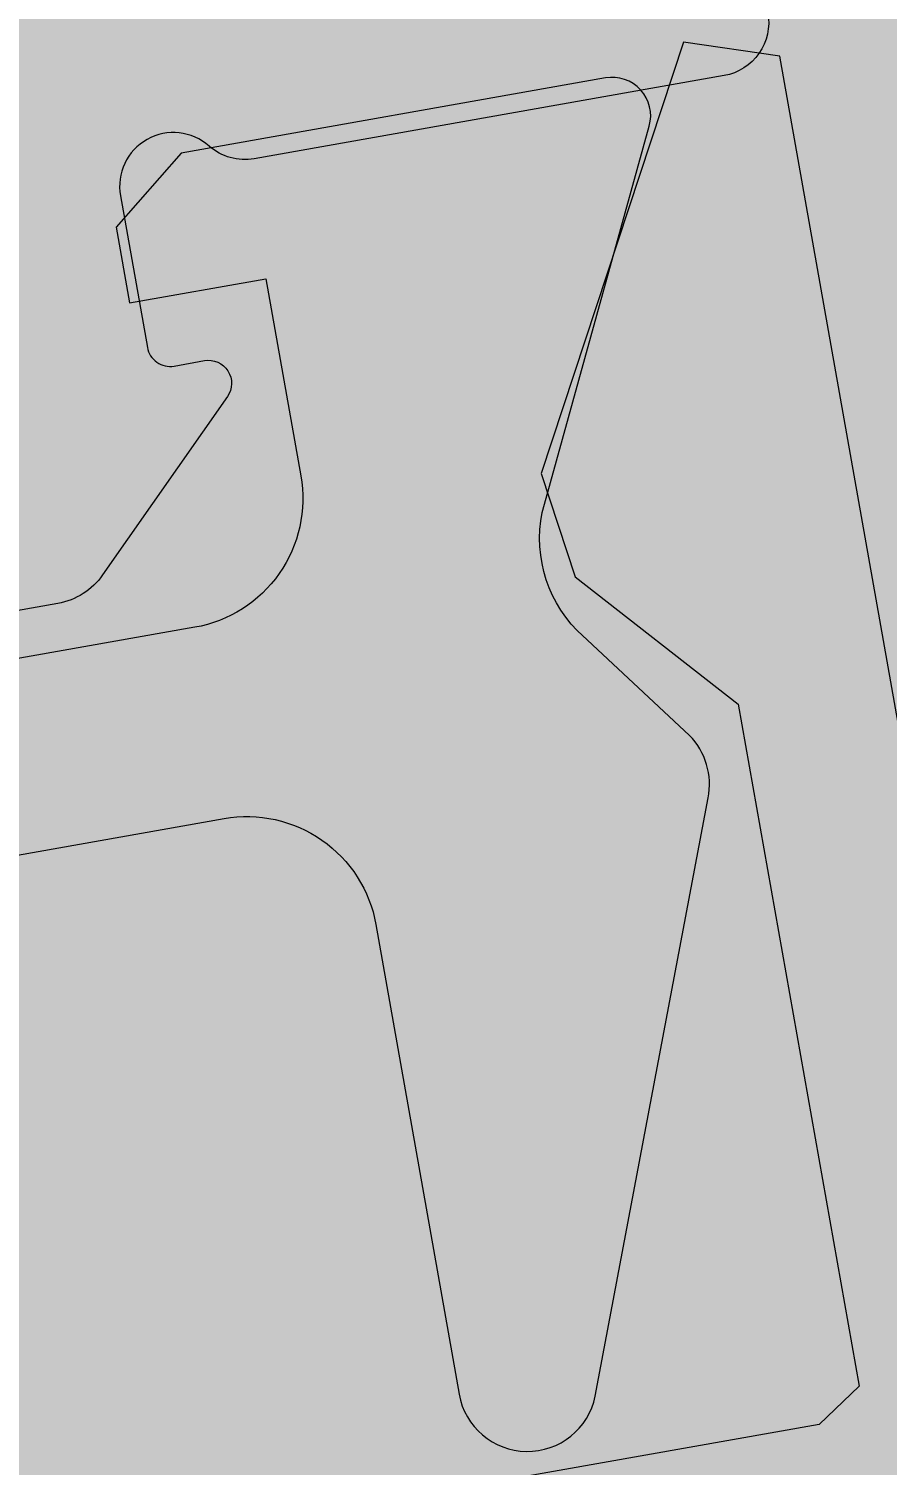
# Model space of a CAD drawing. Header units: millimetres. Extents: x 0 to 9491604, y -172998 to 295086.
# Drawn here: x 396894.22 to 396901.02, y 51093.01 to 51104.4 of the extents above; entities that cross this region are included whole.
import ezdxf
from ezdxf.enums import TextEntityAlignment as Align

# ---------------------------------------------------------------- set-up
doc = ezdxf.new("R2018")
doc.units = ezdxf.units.MM
for name, color, linetype, lineweight in [('АР_Маркер экспликации', 239, 'Continuous', 13), ('АР_Номер помещения', 250, 'Continuous', 9), ('АР_Размеры', 175, 'Continuous', 9), ('АР_Сущ Несущая стена', 250, 'Continuous', 50)]:
    doc.layers.add(name, color=color, linetype=linetype, lineweight=lineweight)
doc.layers.add('АР_Названия помещений', color=124, linetype='Continuous', lineweight=5, plot=False)
doc.layers.add('АР_Помещения_площадь', color=19, linetype='Continuous', lineweight=9, plot=False)
doc.styles.add('ISOCPEUR', font='', dxfattribs={"height": 250})
doc.styles.get("Standard").update_dxf_attribs({"font": 'GOST.TTF'})
doc.styles.get('ISOCPEUR').set_extended_font_data('ISOCPEUR', italic=True)

# ---------------------------------------------------------------- blocks, each defined once
blk = doc.blocks.new('*U252')
at = {"color": 7, "style": 'ISOCPEUR', "width": 0.7, "flags": 1}
blk.add_attdef('КАТЕГОРИЯ', (-499.166, -2092.186), '', height=250, dxfattribs=at)
at = {"layer": 'АР_Номер помещения', "color": 7, "style": 'ISOCPEUR', "width": 0.7}
blk.add_attdef('НОМЕР_ПОМЕЩЕНИЯ', text='', height=300, dxfattribs=at).set_placement((-13874.5, 6637.552), align=Align.MIDDLE_CENTER)
at = {"layer": 'АР_Помещения_площадь', "color": 7, "lineweight": 30, "width": 0.7, "flags": 104}
blk.add_attdef('ИМЯ_ПОМЕЩЕНИЯ', text='', height=100, dxfattribs=at).set_placement((157.628, 1217.141), align=Align.MIDDLE_CENTER)
at = {"layer": 'АР_Помещения_площадь', "color": 7, "style": 'ISOCPEUR', "width": 0.7}
blk.add_attdef('ПЛОЩАДЬ_ПОМЕЩЕНИЯ', text='', height=200, dxfattribs=at).set_placement((-12654.582, 407.672), align=Align.MIDDLE_RIGHT)
blk = doc.blocks.new('*U251')
at = {"color": 7, "style": 'ISOCPEUR', "width": 0.7, "flags": 1}
blk.add_attdef('КАТЕГОРИЯ', (-499.166, -2092.186), '', height=250, dxfattribs=at)
at = {"layer": 'АР_Номер помещения', "color": 7, "style": 'ISOCPEUR', "width": 0.7}
blk.add_attdef('НОМЕР_ПОМЕЩЕНИЯ', text='', height=300, dxfattribs=at).set_placement((-17424.901, 1870.773), align=Align.MIDDLE_CENTER)
at = {"layer": 'АР_Помещения_площадь', "color": 7, "lineweight": 30, "width": 0.7, "flags": 104}
blk.add_attdef('ИМЯ_ПОМЕЩЕНИЯ', text='', height=100, dxfattribs=at).set_placement((157.628, 1217.141), align=Align.MIDDLE_CENTER)
at = {"layer": 'АР_Помещения_площадь', "color": 7, "style": 'ISOCPEUR', "width": 0.7}
blk.add_attdef('ПЛОЩАДЬ_ПОМЕЩЕНИЯ', text='', height=200, dxfattribs=at).set_placement((-12452.811, 399.356), align=Align.MIDDLE_RIGHT)

msp = doc.modelspace()

# ---------------------------------------------------------------- linework, layer by layer
at = {"layer": 'АР_Размеры', "color": 5, "lineweight": 9, "ltscale": 100, "transparency": 33554687}
for points in [[(396900.072, 51104.521, -0.414304), (396899.726, 51104.026), (396896.005, 51103.367, -0.228696), (396895.648, 51103.467, 0.319049), (396895.156, 51103.52, 0.319002), (396894.945, 51103.073), (396895.158, 51101.872, 0.4144), (396895.37, 51101.724), (396895.61, 51101.767, -0.668339), (396895.792, 51101.482), (396894.804, 51100.069, -0.198883), (396894.45, 51099.843), (396890.368, 51099.119, -0.198883), (396889.958, 51099.21), (396888.545, 51100.198, -0.668339), (396888.618, 51100.528), (396888.858, 51100.57, 0.4144), (396889.006, 51100.782), (396888.793, 51101.983, 0.710202), (396887.998, 51102.111, -0.228696), (396887.697, 51101.894), (396878.524, 51100.268, -0.414362)], [(396900.072, 51104.521, -0.414304), (396899.726, 51104.026), (396896.005, 51103.367, -0.228696), (396895.648, 51103.467, 0.319049), (396895.156, 51103.52, 0.319002), (396894.945, 51103.073), (396895.158, 51101.872, 0.4144), (396895.37, 51101.724), (396895.61, 51101.767, -0.668339), (396895.792, 51101.482), (396894.804, 51100.069, -0.198883), (396894.45, 51099.843), (396890.368, 51099.119, -0.198883), (396889.958, 51099.21), (396888.545, 51100.198, -0.668339), (396888.618, 51100.528), (396888.858, 51100.57, 0.4144), (396889.006, 51100.782), (396888.793, 51101.983, 0.710202), (396887.998, 51102.111, -0.228696), (396887.697, 51101.894), (396878.524, 51100.268, -0.414362)], [(396900.072, 51104.521, -0.414304), (396899.726, 51104.026), (396896.005, 51103.367, -0.228696), (396895.648, 51103.467, 0.319049), (396895.156, 51103.52, 0.319002), (396894.945, 51103.073), (396895.158, 51101.872, 0.4144), (396895.37, 51101.724), (396895.61, 51101.767, -0.668339), (396895.792, 51101.482), (396894.804, 51100.069, -0.198883), (396894.45, 51099.843), (396890.368, 51099.119, -0.198883), (396889.958, 51099.21), (396888.545, 51100.198, -0.668339), (396888.618, 51100.528), (396888.858, 51100.57, 0.4144), (396889.006, 51100.782), (396888.793, 51101.983, 0.710202), (396887.998, 51102.111, -0.228696), (396887.697, 51101.894), (396878.524, 51100.268, -0.414362)], [(396900.072, 51104.521, -0.414304), (396899.726, 51104.026), (396896.005, 51103.367, -0.228696), (396895.648, 51103.467, 0.319049), (396895.156, 51103.52, 0.319002), (396894.945, 51103.073), (396895.158, 51101.872, 0.4144), (396895.37, 51101.724), (396895.61, 51101.767, -0.668339), (396895.792, 51101.482), (396894.804, 51100.069, -0.198883), (396894.45, 51099.843), (396890.368, 51099.119, -0.198883), (396889.958, 51099.21), (396888.545, 51100.198, -0.668339), (396888.618, 51100.528), (396888.858, 51100.57, 0.4144), (396889.006, 51100.782), (396888.793, 51101.983, 0.710202), (396887.998, 51102.111, -0.228696), (396887.697, 51101.894), (396878.524, 51100.268, -0.414362)], [(396900.072, 51104.521, -0.414304), (396899.726, 51104.026), (396896.005, 51103.367, -0.228696), (396895.648, 51103.467, 0.319049), (396895.156, 51103.52, 0.319002), (396894.945, 51103.073), (396895.158, 51101.872, 0.4144), (396895.37, 51101.724), (396895.61, 51101.767, -0.668339), (396895.792, 51101.482), (396894.804, 51100.069, -0.198883), (396894.45, 51099.843), (396890.368, 51099.119, -0.198883), (396889.958, 51099.21), (396888.545, 51100.198, -0.668339), (396888.618, 51100.528), (396888.858, 51100.57, 0.4144), (396889.006, 51100.782), (396888.793, 51101.983, 0.710202), (396887.998, 51102.111, -0.228696), (396887.697, 51101.894), (396878.524, 51100.268, -0.414362)], [(396900.072, 51104.521, -0.414304), (396899.726, 51104.026), (396896.005, 51103.367, -0.228696), (396895.648, 51103.467, 0.319049), (396895.156, 51103.52, 0.319002), (396894.945, 51103.073), (396895.158, 51101.872, 0.4144), (396895.37, 51101.724), (396895.61, 51101.767, -0.668339), (396895.792, 51101.482), (396894.804, 51100.069, -0.198883), (396894.45, 51099.843), (396890.368, 51099.119, -0.198883), (396889.958, 51099.21), (396888.545, 51100.198, -0.668339), (396888.618, 51100.528), (396888.858, 51100.57, 0.4144), (396889.006, 51100.782), (396888.793, 51101.983, 0.710202), (396887.998, 51102.111, -0.228696), (396887.697, 51101.894), (396878.524, 51100.268, -0.414362)], [(396900.072, 51104.521, -0.414304), (396899.726, 51104.026), (396896.005, 51103.367, -0.228696), (396895.648, 51103.467, 0.319049), (396895.156, 51103.52, 0.319002), (396894.945, 51103.073), (396895.158, 51101.872, 0.4144), (396895.37, 51101.724), (396895.61, 51101.767, -0.668339), (396895.792, 51101.482), (396894.804, 51100.069, -0.198883), (396894.45, 51099.843), (396890.368, 51099.119, -0.198883), (396889.958, 51099.21), (396888.545, 51100.198, -0.668339), (396888.618, 51100.528), (396888.858, 51100.57, 0.4144), (396889.006, 51100.782), (396888.793, 51101.983, 0.710202), (396887.998, 51102.111, -0.228696), (396887.697, 51101.894), (396878.524, 51100.268, -0.414362)], [(396900.072, 51104.521, -0.414304), (396899.726, 51104.026), (396896.005, 51103.367, -0.228696), (396895.648, 51103.467, 0.319049), (396895.156, 51103.52, 0.319002), (396894.945, 51103.073), (396895.158, 51101.872, 0.4144), (396895.37, 51101.724), (396895.61, 51101.767, -0.668339), (396895.792, 51101.482), (396894.804, 51100.069, -0.198883), (396894.45, 51099.843), (396890.368, 51099.119, -0.198883), (396889.958, 51099.21), (396888.545, 51100.198, -0.668339), (396888.618, 51100.528), (396888.858, 51100.57, 0.4144), (396889.006, 51100.782), (396888.793, 51101.983, 0.710202), (396887.998, 51102.111, -0.228696), (396887.697, 51101.894), (396878.524, 51100.268, -0.414362)], [(396900.072, 51104.521, -0.414304), (396899.726, 51104.026), (396896.005, 51103.367, -0.228696), (396895.648, 51103.467, 0.319049), (396895.156, 51103.52, 0.319002), (396894.945, 51103.073), (396895.158, 51101.872, 0.4144), (396895.37, 51101.724), (396895.61, 51101.767, -0.668339), (396895.792, 51101.482), (396894.804, 51100.069, -0.198883), (396894.45, 51099.843), (396890.368, 51099.119, -0.198883), (396889.958, 51099.21), (396888.545, 51100.198, -0.668339), (396888.618, 51100.528), (396888.858, 51100.57, 0.4144), (396889.006, 51100.782), (396888.793, 51101.983, 0.710202), (396887.998, 51102.111, -0.228696), (396887.697, 51101.894), (396878.524, 51100.268, -0.414362)], [(396900.072, 51104.521, -0.414304), (396899.726, 51104.026), (396896.005, 51103.367, -0.228696), (396895.648, 51103.467, 0.319049), (396895.156, 51103.52, 0.319002), (396894.945, 51103.073), (396895.158, 51101.872, 0.4144), (396895.37, 51101.724), (396895.61, 51101.767, -0.668339), (396895.792, 51101.482), (396894.804, 51100.069, -0.198883), (396894.45, 51099.843), (396890.368, 51099.119, -0.198883), (396889.958, 51099.21), (396888.545, 51100.198, -0.668339), (396888.618, 51100.528), (396888.858, 51100.57, 0.4144), (396889.006, 51100.782), (396888.793, 51101.983, 0.710202), (396887.998, 51102.111, -0.228696), (396887.697, 51101.894), (396878.524, 51100.268, -0.414362)], [(396900.072, 51104.521, -0.414304), (396899.726, 51104.026), (396896.005, 51103.367, -0.228696), (396895.648, 51103.467, 0.319049), (396895.156, 51103.52, 0.319002), (396894.945, 51103.073), (396895.158, 51101.872, 0.4144), (396895.37, 51101.724), (396895.61, 51101.767, -0.668339), (396895.792, 51101.482), (396894.804, 51100.069, -0.198883), (396894.45, 51099.843), (396890.368, 51099.119, -0.198883), (396889.958, 51099.21), (396888.545, 51100.198, -0.668339), (396888.618, 51100.528), (396888.858, 51100.57, 0.4144), (396889.006, 51100.782), (396888.793, 51101.983, 0.710202), (396887.998, 51102.111, -0.228696), (396887.697, 51101.894), (396878.524, 51100.268, -0.414362)], [(396900.072, 51104.521, -0.414304), (396899.726, 51104.026), (396896.005, 51103.367, -0.228696), (396895.648, 51103.467, 0.319049), (396895.156, 51103.52, 0.319002), (396894.945, 51103.073), (396895.158, 51101.872, 0.4144), (396895.37, 51101.724), (396895.61, 51101.767, -0.668339), (396895.792, 51101.482), (396894.804, 51100.069, -0.198883), (396894.45, 51099.843), (396890.368, 51099.119, -0.198883), (396889.958, 51099.21), (396888.545, 51100.198, -0.668339), (396888.618, 51100.528), (396888.858, 51100.57, 0.4144), (396889.006, 51100.782), (396888.793, 51101.983, 0.710202), (396887.998, 51102.111, -0.228696), (396887.697, 51101.894), (396878.524, 51100.268, -0.414362)], [(396900.072, 51104.521, -0.414304), (396899.726, 51104.026), (396896.005, 51103.367, -0.228696), (396895.648, 51103.467, 0.319049), (396895.156, 51103.52, 0.319002), (396894.945, 51103.073), (396895.158, 51101.872, 0.4144), (396895.37, 51101.724), (396895.61, 51101.767, -0.668339), (396895.792, 51101.482), (396894.804, 51100.069, -0.198883), (396894.45, 51099.843), (396890.368, 51099.119, -0.198883), (396889.958, 51099.21), (396888.545, 51100.198, -0.668339), (396888.618, 51100.528), (396888.858, 51100.57, 0.4144), (396889.006, 51100.782), (396888.793, 51101.983, 0.710202), (396887.998, 51102.111, -0.228696), (396887.697, 51101.894), (396878.524, 51100.268, -0.414362)], [(396900.072, 51104.521, -0.414304), (396899.726, 51104.026), (396896.005, 51103.367, -0.228696), (396895.648, 51103.467, 0.319049), (396895.156, 51103.52, 0.319002), (396894.945, 51103.073), (396895.158, 51101.872, 0.4144), (396895.37, 51101.724), (396895.61, 51101.767, -0.668339), (396895.792, 51101.482), (396894.804, 51100.069, -0.198883), (396894.45, 51099.843), (396890.368, 51099.119, -0.198883), (396889.958, 51099.21), (396888.545, 51100.198, -0.668339), (396888.618, 51100.528), (396888.858, 51100.57, 0.4144), (396889.006, 51100.782), (396888.793, 51101.983, 0.710202), (396887.998, 51102.111, -0.228696), (396887.697, 51101.894), (396878.524, 51100.268, -0.414362)], [(396900.072, 51104.521, -0.414304), (396899.726, 51104.026), (396896.005, 51103.367, -0.228696), (396895.648, 51103.467, 0.319049), (396895.156, 51103.52, 0.319002), (396894.945, 51103.073), (396895.158, 51101.872, 0.4144), (396895.37, 51101.724), (396895.61, 51101.767, -0.668339), (396895.792, 51101.482), (396894.804, 51100.069, -0.198883), (396894.45, 51099.843), (396890.368, 51099.119, -0.198883), (396889.958, 51099.21), (396888.545, 51100.198, -0.668339), (396888.618, 51100.528), (396888.858, 51100.57, 0.4144), (396889.006, 51100.782), (396888.793, 51101.983, 0.710202), (396887.998, 51102.111, -0.228696), (396887.697, 51101.894), (396878.524, 51100.268, -0.414362)], [(396900.072, 51104.521, -0.414304), (396899.726, 51104.026), (396896.005, 51103.367, -0.228696), (396895.648, 51103.467, 0.319049), (396895.156, 51103.52, 0.319002), (396894.945, 51103.073), (396895.158, 51101.872, 0.4144), (396895.37, 51101.724), (396895.61, 51101.767, -0.668339), (396895.792, 51101.482), (396894.804, 51100.069, -0.198883), (396894.45, 51099.843), (396890.368, 51099.119, -0.198883), (396889.958, 51099.21), (396888.545, 51100.198, -0.668339), (396888.618, 51100.528), (396888.858, 51100.57, 0.4144), (396889.006, 51100.782), (396888.793, 51101.983, 0.710202), (396887.998, 51102.111, -0.228696), (396887.697, 51101.894), (396878.524, 51100.268, -0.414362)], [(396900.072, 51104.521, -0.414304), (396899.726, 51104.026), (396896.005, 51103.367, -0.228696), (396895.648, 51103.467, 0.319049), (396895.156, 51103.52, 0.319002), (396894.945, 51103.073), (396895.158, 51101.872, 0.4144), (396895.37, 51101.724), (396895.61, 51101.767, -0.668339), (396895.792, 51101.482), (396894.804, 51100.069, -0.198883), (396894.45, 51099.843), (396890.368, 51099.119, -0.198883), (396889.958, 51099.21), (396888.545, 51100.198, -0.668339), (396888.618, 51100.528), (396888.858, 51100.57, 0.4144), (396889.006, 51100.782), (396888.793, 51101.983, 0.710202), (396887.998, 51102.111, -0.228696), (396887.697, 51101.894), (396878.524, 51100.268, -0.414362)], [(396900.072, 51104.521, -0.414304), (396899.726, 51104.026), (396896.005, 51103.367, -0.228696), (396895.648, 51103.467, 0.319049), (396895.156, 51103.52, 0.319002), (396894.945, 51103.073), (396895.158, 51101.872, 0.4144), (396895.37, 51101.724), (396895.61, 51101.767, -0.668339), (396895.792, 51101.482), (396894.804, 51100.069, -0.198883), (396894.45, 51099.843), (396890.368, 51099.119, -0.198883), (396889.958, 51099.21), (396888.545, 51100.198, -0.668339), (396888.618, 51100.528), (396888.858, 51100.57, 0.4144), (396889.006, 51100.782), (396888.793, 51101.983, 0.710202), (396887.998, 51102.111, -0.228696), (396887.697, 51101.894), (396878.524, 51100.268, -0.414362)], [(396900.072, 51104.521, -0.414304), (396899.726, 51104.026), (396896.005, 51103.367, -0.228696), (396895.648, 51103.467, 0.319049), (396895.156, 51103.52, 0.319002), (396894.945, 51103.073), (396895.158, 51101.872, 0.4144), (396895.37, 51101.724), (396895.61, 51101.767, -0.668339), (396895.792, 51101.482), (396894.804, 51100.069, -0.198883), (396894.45, 51099.843), (396890.368, 51099.119, -0.198883), (396889.958, 51099.21), (396888.545, 51100.198, -0.668339), (396888.618, 51100.528), (396888.858, 51100.57, 0.4144), (396889.006, 51100.782), (396888.793, 51101.983, 0.710202), (396887.998, 51102.111, -0.228696), (396887.697, 51101.894), (396878.524, 51100.268, -0.414362)], [(396900.072, 51104.521, -0.414304), (396899.726, 51104.026), (396896.005, 51103.367, -0.228696), (396895.648, 51103.467, 0.319049), (396895.156, 51103.52, 0.319002), (396894.945, 51103.073), (396895.158, 51101.872, 0.4144), (396895.37, 51101.724), (396895.61, 51101.767, -0.668339), (396895.792, 51101.482), (396894.804, 51100.069, -0.198883), (396894.45, 51099.843), (396890.368, 51099.119, -0.198883), (396889.958, 51099.21), (396888.545, 51100.198, -0.668339), (396888.618, 51100.528), (396888.858, 51100.57, 0.4144), (396889.006, 51100.782), (396888.793, 51101.983, 0.710202), (396887.998, 51102.111, -0.228696), (396887.697, 51101.894), (396878.524, 51100.268, -0.414362)], [(396900.072, 51104.521, -0.414304), (396899.726, 51104.026), (396896.005, 51103.367, -0.228696), (396895.648, 51103.467, 0.319049), (396895.156, 51103.52, 0.319002), (396894.945, 51103.073), (396895.158, 51101.872, 0.4144), (396895.37, 51101.724), (396895.61, 51101.767, -0.668339), (396895.792, 51101.482), (396894.804, 51100.069, -0.198883), (396894.45, 51099.843), (396890.368, 51099.119, -0.198883), (396889.958, 51099.21), (396888.545, 51100.198, -0.668339), (396888.618, 51100.528), (396888.858, 51100.57, 0.4144), (396889.006, 51100.782), (396888.793, 51101.983, 0.710202), (396887.998, 51102.111, -0.228696), (396887.697, 51101.894), (396878.524, 51100.268, -0.414362)], [(396900.072, 51104.521, -0.414304), (396899.726, 51104.026), (396896.005, 51103.367, -0.228696), (396895.648, 51103.467, 0.319049), (396895.156, 51103.52, 0.319002), (396894.945, 51103.073), (396895.158, 51101.872, 0.4144), (396895.37, 51101.724), (396895.61, 51101.767, -0.668339), (396895.792, 51101.482), (396894.804, 51100.069, -0.198883), (396894.45, 51099.843), (396890.368, 51099.119, -0.198883), (396889.958, 51099.21), (396888.545, 51100.198, -0.668339), (396888.618, 51100.528), (396888.858, 51100.57, 0.4144), (396889.006, 51100.782), (396888.793, 51101.983, 0.710202), (396887.998, 51102.111, -0.228696), (396887.697, 51101.894), (396878.524, 51100.268, -0.414362)], [(396900.072, 51104.521, -0.414304), (396899.726, 51104.026), (396896.005, 51103.367, -0.228696), (396895.648, 51103.467, 0.319049), (396895.156, 51103.52, 0.319002), (396894.945, 51103.073), (396895.158, 51101.872, 0.4144), (396895.37, 51101.724), (396895.61, 51101.767, -0.668339), (396895.792, 51101.482), (396894.804, 51100.069, -0.198883), (396894.45, 51099.843), (396890.368, 51099.119, -0.198883), (396889.958, 51099.21), (396888.545, 51100.198, -0.668339), (396888.618, 51100.528), (396888.858, 51100.57, 0.4144), (396889.006, 51100.782), (396888.793, 51101.983, 0.710202), (396887.998, 51102.111, -0.228696), (396887.697, 51101.894), (396878.524, 51100.268, -0.414362)], [(396900.072, 51104.521, -0.414304), (396899.726, 51104.026), (396896.005, 51103.367, -0.228696), (396895.648, 51103.467, 0.319049), (396895.156, 51103.52, 0.319002), (396894.945, 51103.073), (396895.158, 51101.872, 0.4144), (396895.37, 51101.724), (396895.61, 51101.767, -0.668339), (396895.792, 51101.482), (396894.804, 51100.069, -0.198883), (396894.45, 51099.843), (396890.368, 51099.119, -0.198883), (396889.958, 51099.21), (396888.545, 51100.198, -0.668339), (396888.618, 51100.528), (396888.858, 51100.57, 0.4144), (396889.006, 51100.782), (396888.793, 51101.983, 0.710202), (396887.998, 51102.111, -0.228696), (396887.697, 51101.894), (396878.524, 51100.268, -0.414362)], [(396900.072, 51104.521, -0.414304), (396899.726, 51104.026), (396896.005, 51103.367, -0.228696), (396895.648, 51103.467, 0.319049), (396895.156, 51103.52, 0.319002), (396894.945, 51103.073), (396895.158, 51101.872, 0.4144), (396895.37, 51101.724), (396895.61, 51101.767, -0.668339), (396895.792, 51101.482), (396894.804, 51100.069, -0.198883), (396894.45, 51099.843), (396890.368, 51099.119, -0.198883), (396889.958, 51099.21), (396888.545, 51100.198, -0.668339), (396888.618, 51100.528), (396888.858, 51100.57, 0.4144), (396889.006, 51100.782), (396888.793, 51101.983, 0.710202), (396887.998, 51102.111, -0.228696), (396887.697, 51101.894), (396878.524, 51100.268, -0.414362)], [(396900.072, 51104.521, -0.414304), (396899.726, 51104.026), (396896.005, 51103.367, -0.228696), (396895.648, 51103.467, 0.319049), (396895.156, 51103.52, 0.319002), (396894.945, 51103.073), (396895.158, 51101.872, 0.4144), (396895.37, 51101.724), (396895.61, 51101.767, -0.668339), (396895.792, 51101.482), (396894.804, 51100.069, -0.198883), (396894.45, 51099.843), (396890.368, 51099.119, -0.198883), (396889.958, 51099.21), (396888.545, 51100.198, -0.668339), (396888.618, 51100.528), (396888.858, 51100.57, 0.4144), (396889.006, 51100.782), (396888.793, 51101.983, 0.710202), (396887.998, 51102.111, -0.228696), (396887.697, 51101.894), (396878.524, 51100.268, -0.414362)], [(396900.072, 51104.521, -0.414304), (396899.726, 51104.026), (396896.005, 51103.367, -0.228696), (396895.648, 51103.467, 0.319049), (396895.156, 51103.52, 0.319002), (396894.945, 51103.073), (396895.158, 51101.872, 0.4144), (396895.37, 51101.724), (396895.61, 51101.767, -0.668339), (396895.792, 51101.482), (396894.804, 51100.069, -0.198883), (396894.45, 51099.843), (396890.368, 51099.119, -0.198883), (396889.958, 51099.21), (396888.545, 51100.198, -0.668339), (396888.618, 51100.528), (396888.858, 51100.57, 0.4144), (396889.006, 51100.782), (396888.793, 51101.983, 0.710202), (396887.998, 51102.111, -0.228696), (396887.697, 51101.894), (396878.524, 51100.268, -0.414362)], [(396900.072, 51104.521, -0.414304), (396899.726, 51104.026), (396896.005, 51103.367, -0.228696), (396895.648, 51103.467, 0.319049), (396895.156, 51103.52, 0.319002), (396894.945, 51103.073), (396895.158, 51101.872, 0.4144), (396895.37, 51101.724), (396895.61, 51101.767, -0.668339), (396895.792, 51101.482), (396894.804, 51100.069, -0.198883), (396894.45, 51099.843), (396890.368, 51099.119, -0.198883), (396889.958, 51099.21), (396888.545, 51100.198, -0.668339), (396888.618, 51100.528), (396888.858, 51100.57, 0.4144), (396889.006, 51100.782), (396888.793, 51101.983, 0.710202), (396887.998, 51102.111, -0.228696), (396887.697, 51101.894), (396878.524, 51100.268, -0.414362)], [(396900.072, 51104.521, -0.414304), (396899.726, 51104.026), (396896.005, 51103.367, -0.228696), (396895.648, 51103.467, 0.319049), (396895.156, 51103.52, 0.319002), (396894.945, 51103.073), (396895.158, 51101.872, 0.4144), (396895.37, 51101.724), (396895.61, 51101.767, -0.668339), (396895.792, 51101.482), (396894.804, 51100.069, -0.198883), (396894.45, 51099.843), (396890.368, 51099.119, -0.198883), (396889.958, 51099.21), (396888.545, 51100.198, -0.668339), (396888.618, 51100.528), (396888.858, 51100.57, 0.4144), (396889.006, 51100.782), (396888.793, 51101.983, 0.710202), (396887.998, 51102.111, -0.228696), (396887.697, 51101.894), (396878.524, 51100.268, -0.414362)], [(396900.072, 51104.521, -0.414304), (396899.726, 51104.026), (396896.005, 51103.367, -0.228696), (396895.648, 51103.467, 0.319049), (396895.156, 51103.52, 0.319002), (396894.945, 51103.073), (396895.158, 51101.872, 0.4144), (396895.37, 51101.724), (396895.61, 51101.767, -0.668339), (396895.792, 51101.482), (396894.804, 51100.069, -0.198883), (396894.45, 51099.843), (396890.368, 51099.119, -0.198883), (396889.958, 51099.21), (396888.545, 51100.198, -0.668339), (396888.618, 51100.528), (396888.858, 51100.57, 0.4144), (396889.006, 51100.782), (396888.793, 51101.983, 0.710202), (396887.998, 51102.111, -0.228696), (396887.697, 51101.894), (396878.524, 51100.268, -0.414362)], [(396900.072, 51104.521, -0.414304), (396899.726, 51104.026), (396896.005, 51103.367, -0.228696), (396895.648, 51103.467, 0.319049), (396895.156, 51103.52, 0.319002), (396894.945, 51103.073), (396895.158, 51101.872, 0.4144), (396895.37, 51101.724), (396895.61, 51101.767, -0.668339), (396895.792, 51101.482), (396894.804, 51100.069, -0.198883), (396894.45, 51099.843), (396890.368, 51099.119, -0.198883), (396889.958, 51099.21), (396888.545, 51100.198, -0.668339), (396888.618, 51100.528), (396888.858, 51100.57, 0.4144), (396889.006, 51100.782), (396888.793, 51101.983, 0.710202), (396887.998, 51102.111, -0.228696), (396887.697, 51101.894), (396878.524, 51100.268, -0.414362)], [(396888.443, 51096.84), (396895.766, 51098.138, -0.414326), (396896.968, 51097.299), (396897.627, 51093.577, 0.827043), (396898.705, 51093.562), (396899.598, 51098.302, 0.249629), (396899.452, 51098.797), (396898.562, 51099.629, -0.267349), (396898.302, 51100.631), (396899.133, 51103.626, 0.551224), (396898.786, 51104.007), (396895.425, 51103.411), (396894.91, 51102.825), (396895.016, 51102.224), (396896.097, 51102.416), (396896.373, 51100.855, -0.414326), (396895.534, 51099.654), (396888.931, 51098.484, -0.414362)], [(396888.443, 51096.84), (396895.766, 51098.138, -0.414326), (396896.968, 51097.299), (396897.627, 51093.577, 0.827043), (396898.705, 51093.562), (396899.598, 51098.302, 0.249629), (396899.452, 51098.797), (396898.562, 51099.629, -0.267349), (396898.302, 51100.631), (396899.133, 51103.626, 0.551224), (396898.786, 51104.007), (396895.425, 51103.411), (396894.91, 51102.825), (396895.016, 51102.224), (396896.097, 51102.416), (396896.373, 51100.855, -0.414326), (396895.534, 51099.654), (396888.931, 51098.484, -0.414362)], [(396888.443, 51096.84), (396895.766, 51098.138, -0.414326), (396896.968, 51097.299), (396897.627, 51093.577, 0.827043), (396898.705, 51093.562), (396899.598, 51098.302, 0.249629), (396899.452, 51098.797), (396898.562, 51099.629, -0.267349), (396898.302, 51100.631), (396899.133, 51103.626, 0.551224), (396898.786, 51104.007), (396895.425, 51103.411), (396894.91, 51102.825), (396895.016, 51102.224), (396896.097, 51102.416), (396896.373, 51100.855, -0.414326), (396895.534, 51099.654), (396888.931, 51098.484, -0.414362)], [(396888.443, 51096.84), (396895.766, 51098.138, -0.414326), (396896.968, 51097.299), (396897.627, 51093.577, 0.827043), (396898.705, 51093.562), (396899.598, 51098.302, 0.249629), (396899.452, 51098.797), (396898.562, 51099.629, -0.267349), (396898.302, 51100.631), (396899.133, 51103.626, 0.551224), (396898.786, 51104.007), (396895.425, 51103.411), (396894.91, 51102.825), (396895.016, 51102.224), (396896.097, 51102.416), (396896.373, 51100.855, -0.414326), (396895.534, 51099.654), (396888.931, 51098.484, -0.414362)], [(396888.443, 51096.84), (396895.766, 51098.138, -0.414326), (396896.968, 51097.299), (396897.627, 51093.577, 0.827043), (396898.705, 51093.562), (396899.598, 51098.302, 0.249629), (396899.452, 51098.797), (396898.562, 51099.629, -0.267349), (396898.302, 51100.631), (396899.133, 51103.626, 0.551224), (396898.786, 51104.007), (396895.425, 51103.411), (396894.91, 51102.825), (396895.016, 51102.224), (396896.097, 51102.416), (396896.373, 51100.855, -0.414326), (396895.534, 51099.654), (396888.931, 51098.484, -0.414362)], [(396888.443, 51096.84), (396895.766, 51098.138, -0.414326), (396896.968, 51097.299), (396897.627, 51093.577, 0.827043), (396898.705, 51093.562), (396899.598, 51098.302, 0.249629), (396899.452, 51098.797), (396898.562, 51099.629, -0.267349), (396898.302, 51100.631), (396899.133, 51103.626, 0.551224), (396898.786, 51104.007), (396895.425, 51103.411), (396894.91, 51102.825), (396895.016, 51102.224), (396896.097, 51102.416), (396896.373, 51100.855, -0.414326), (396895.534, 51099.654), (396888.931, 51098.484, -0.414362)], [(396888.443, 51096.84), (396895.766, 51098.138, -0.414326), (396896.968, 51097.299), (396897.627, 51093.577, 0.827043), (396898.705, 51093.562), (396899.598, 51098.302, 0.249629), (396899.452, 51098.797), (396898.562, 51099.629, -0.267349), (396898.302, 51100.631), (396899.133, 51103.626, 0.551224), (396898.786, 51104.007), (396895.425, 51103.411), (396894.91, 51102.825), (396895.016, 51102.224), (396896.097, 51102.416), (396896.373, 51100.855, -0.414326), (396895.534, 51099.654), (396888.931, 51098.484, -0.414362)], [(396888.443, 51096.84), (396895.766, 51098.138, -0.414326), (396896.968, 51097.299), (396897.627, 51093.577, 0.827043), (396898.705, 51093.562), (396899.598, 51098.302, 0.249629), (396899.452, 51098.797), (396898.562, 51099.629, -0.267349), (396898.302, 51100.631), (396899.133, 51103.626, 0.551224), (396898.786, 51104.007), (396895.425, 51103.411), (396894.91, 51102.825), (396895.016, 51102.224), (396896.097, 51102.416), (396896.373, 51100.855, -0.414326), (396895.534, 51099.654), (396888.931, 51098.484, -0.414362)], [(396888.443, 51096.84), (396895.766, 51098.138, -0.414326), (396896.968, 51097.299), (396897.627, 51093.577, 0.827043), (396898.705, 51093.562), (396899.598, 51098.302, 0.249629), (396899.452, 51098.797), (396898.562, 51099.629, -0.267349), (396898.302, 51100.631), (396899.133, 51103.626, 0.551224), (396898.786, 51104.007), (396895.425, 51103.411), (396894.91, 51102.825), (396895.016, 51102.224), (396896.097, 51102.416), (396896.373, 51100.855, -0.414326), (396895.534, 51099.654), (396888.931, 51098.484, -0.414362)], [(396888.443, 51096.84), (396895.766, 51098.138, -0.414326), (396896.968, 51097.299), (396897.627, 51093.577, 0.827043), (396898.705, 51093.562), (396899.598, 51098.302, 0.249629), (396899.452, 51098.797), (396898.562, 51099.629, -0.267349), (396898.302, 51100.631), (396899.133, 51103.626, 0.551224), (396898.786, 51104.007), (396895.425, 51103.411), (396894.91, 51102.825), (396895.016, 51102.224), (396896.097, 51102.416), (396896.373, 51100.855, -0.414326), (396895.534, 51099.654), (396888.931, 51098.484, -0.414362)], [(396888.443, 51096.84), (396895.766, 51098.138, -0.414326), (396896.968, 51097.299), (396897.627, 51093.577, 0.827043), (396898.705, 51093.562), (396899.598, 51098.302, 0.249629), (396899.452, 51098.797), (396898.562, 51099.629, -0.267349), (396898.302, 51100.631), (396899.133, 51103.626, 0.551224), (396898.786, 51104.007), (396895.425, 51103.411), (396894.91, 51102.825), (396895.016, 51102.224), (396896.097, 51102.416), (396896.373, 51100.855, -0.414326), (396895.534, 51099.654), (396888.931, 51098.484, -0.414362)], [(396888.443, 51096.84), (396895.766, 51098.138, -0.414326), (396896.968, 51097.299), (396897.627, 51093.577, 0.827043), (396898.705, 51093.562), (396899.598, 51098.302, 0.249629), (396899.452, 51098.797), (396898.562, 51099.629, -0.267349), (396898.302, 51100.631), (396899.133, 51103.626, 0.551224), (396898.786, 51104.007), (396895.425, 51103.411), (396894.91, 51102.825), (396895.016, 51102.224), (396896.097, 51102.416), (396896.373, 51100.855, -0.414326), (396895.534, 51099.654), (396888.931, 51098.484, -0.414362)], [(396888.443, 51096.84), (396895.766, 51098.138, -0.414326), (396896.968, 51097.299), (396897.627, 51093.577, 0.827043), (396898.705, 51093.562), (396899.598, 51098.302, 0.249629), (396899.452, 51098.797), (396898.562, 51099.629, -0.267349), (396898.302, 51100.631), (396899.133, 51103.626, 0.551224), (396898.786, 51104.007), (396895.425, 51103.411), (396894.91, 51102.825), (396895.016, 51102.224), (396896.097, 51102.416), (396896.373, 51100.855, -0.414326), (396895.534, 51099.654), (396888.931, 51098.484, -0.414362)], [(396888.443, 51096.84), (396895.766, 51098.138, -0.414326), (396896.968, 51097.299), (396897.627, 51093.577, 0.827043), (396898.705, 51093.562), (396899.598, 51098.302, 0.249629), (396899.452, 51098.797), (396898.562, 51099.629, -0.267349), (396898.302, 51100.631), (396899.133, 51103.626, 0.551224), (396898.786, 51104.007), (396895.425, 51103.411), (396894.91, 51102.825), (396895.016, 51102.224), (396896.097, 51102.416), (396896.373, 51100.855, -0.414326), (396895.534, 51099.654), (396888.931, 51098.484, -0.414362)], [(396888.443, 51096.84), (396895.766, 51098.138, -0.414326), (396896.968, 51097.299), (396897.627, 51093.577, 0.827043), (396898.705, 51093.562), (396899.598, 51098.302, 0.249629), (396899.452, 51098.797), (396898.562, 51099.629, -0.267349), (396898.302, 51100.631), (396899.133, 51103.626, 0.551224), (396898.786, 51104.007), (396895.425, 51103.411), (396894.91, 51102.825), (396895.016, 51102.224), (396896.097, 51102.416), (396896.373, 51100.855, -0.414326), (396895.534, 51099.654), (396888.931, 51098.484, -0.414362)], [(396888.443, 51096.84), (396895.766, 51098.138, -0.414326), (396896.968, 51097.299), (396897.627, 51093.577, 0.827043), (396898.705, 51093.562), (396899.598, 51098.302, 0.249629), (396899.452, 51098.797), (396898.562, 51099.629, -0.267349), (396898.302, 51100.631), (396899.133, 51103.626, 0.551224), (396898.786, 51104.007), (396895.425, 51103.411), (396894.91, 51102.825), (396895.016, 51102.224), (396896.097, 51102.416), (396896.373, 51100.855, -0.414326), (396895.534, 51099.654), (396888.931, 51098.484, -0.414362)], [(396888.443, 51096.84), (396895.766, 51098.138, -0.414326), (396896.968, 51097.299), (396897.627, 51093.577, 0.827043), (396898.705, 51093.562), (396899.598, 51098.302, 0.249629), (396899.452, 51098.797), (396898.562, 51099.629, -0.267349), (396898.302, 51100.631), (396899.133, 51103.626, 0.551224), (396898.786, 51104.007), (396895.425, 51103.411), (396894.91, 51102.825), (396895.016, 51102.224), (396896.097, 51102.416), (396896.373, 51100.855, -0.414326), (396895.534, 51099.654), (396888.931, 51098.484, -0.414362)], [(396888.443, 51096.84), (396895.766, 51098.138, -0.414326), (396896.968, 51097.299), (396897.627, 51093.577, 0.827043), (396898.705, 51093.562), (396899.598, 51098.302, 0.249629), (396899.452, 51098.797), (396898.562, 51099.629, -0.267349), (396898.302, 51100.631), (396899.133, 51103.626, 0.551224), (396898.786, 51104.007), (396895.425, 51103.411), (396894.91, 51102.825), (396895.016, 51102.224), (396896.097, 51102.416), (396896.373, 51100.855, -0.414326), (396895.534, 51099.654), (396888.931, 51098.484, -0.414362)], [(396888.443, 51096.84), (396895.766, 51098.138, -0.414326), (396896.968, 51097.299), (396897.627, 51093.577, 0.827043), (396898.705, 51093.562), (396899.598, 51098.302, 0.249629), (396899.452, 51098.797), (396898.562, 51099.629, -0.267349), (396898.302, 51100.631), (396899.133, 51103.626, 0.551224), (396898.786, 51104.007), (396895.425, 51103.411), (396894.91, 51102.825), (396895.016, 51102.224), (396896.097, 51102.416), (396896.373, 51100.855, -0.414326), (396895.534, 51099.654), (396888.931, 51098.484, -0.414362)], [(396888.443, 51096.84), (396895.766, 51098.138, -0.414326), (396896.968, 51097.299), (396897.627, 51093.577, 0.827043), (396898.705, 51093.562), (396899.598, 51098.302, 0.249629), (396899.452, 51098.797), (396898.562, 51099.629, -0.267349), (396898.302, 51100.631), (396899.133, 51103.626, 0.551224), (396898.786, 51104.007), (396895.425, 51103.411), (396894.91, 51102.825), (396895.016, 51102.224), (396896.097, 51102.416), (396896.373, 51100.855, -0.414326), (396895.534, 51099.654), (396888.931, 51098.484, -0.414362)], [(396888.443, 51096.84), (396895.766, 51098.138, -0.414326), (396896.968, 51097.299), (396897.627, 51093.577, 0.827043), (396898.705, 51093.562), (396899.598, 51098.302, 0.249629), (396899.452, 51098.797), (396898.562, 51099.629, -0.267349), (396898.302, 51100.631), (396899.133, 51103.626, 0.551224), (396898.786, 51104.007), (396895.425, 51103.411), (396894.91, 51102.825), (396895.016, 51102.224), (396896.097, 51102.416), (396896.373, 51100.855, -0.414326), (396895.534, 51099.654), (396888.931, 51098.484, -0.414362)], [(396888.443, 51096.84), (396895.766, 51098.138, -0.414326), (396896.968, 51097.299), (396897.627, 51093.577, 0.827043), (396898.705, 51093.562), (396899.598, 51098.302, 0.249629), (396899.452, 51098.797), (396898.562, 51099.629, -0.267349), (396898.302, 51100.631), (396899.133, 51103.626, 0.551224), (396898.786, 51104.007), (396895.425, 51103.411), (396894.91, 51102.825), (396895.016, 51102.224), (396896.097, 51102.416), (396896.373, 51100.855, -0.414326), (396895.534, 51099.654), (396888.931, 51098.484, -0.414362)], [(396888.443, 51096.84), (396895.766, 51098.138, -0.414326), (396896.968, 51097.299), (396897.627, 51093.577, 0.827043), (396898.705, 51093.562), (396899.598, 51098.302, 0.249629), (396899.452, 51098.797), (396898.562, 51099.629, -0.267349), (396898.302, 51100.631), (396899.133, 51103.626, 0.551224), (396898.786, 51104.007), (396895.425, 51103.411), (396894.91, 51102.825), (396895.016, 51102.224), (396896.097, 51102.416), (396896.373, 51100.855, -0.414326), (396895.534, 51099.654), (396888.931, 51098.484, -0.414362)], [(396888.443, 51096.84), (396895.766, 51098.138, -0.414326), (396896.968, 51097.299), (396897.627, 51093.577, 0.827043), (396898.705, 51093.562), (396899.598, 51098.302, 0.249629), (396899.452, 51098.797), (396898.562, 51099.629, -0.267349), (396898.302, 51100.631), (396899.133, 51103.626, 0.551224), (396898.786, 51104.007), (396895.425, 51103.411), (396894.91, 51102.825), (396895.016, 51102.224), (396896.097, 51102.416), (396896.373, 51100.855, -0.414326), (396895.534, 51099.654), (396888.931, 51098.484, -0.414362)], [(396888.443, 51096.84), (396895.766, 51098.138, -0.414326), (396896.968, 51097.299), (396897.627, 51093.577, 0.827043), (396898.705, 51093.562), (396899.598, 51098.302, 0.249629), (396899.452, 51098.797), (396898.562, 51099.629, -0.267349), (396898.302, 51100.631), (396899.133, 51103.626, 0.551224), (396898.786, 51104.007), (396895.425, 51103.411), (396894.91, 51102.825), (396895.016, 51102.224), (396896.097, 51102.416), (396896.373, 51100.855, -0.414326), (396895.534, 51099.654), (396888.931, 51098.484, -0.414362)], [(396888.443, 51096.84), (396895.766, 51098.138, -0.414326), (396896.968, 51097.299), (396897.627, 51093.577, 0.827043), (396898.705, 51093.562), (396899.598, 51098.302, 0.249629), (396899.452, 51098.797), (396898.562, 51099.629, -0.267349), (396898.302, 51100.631), (396899.133, 51103.626, 0.551224), (396898.786, 51104.007), (396895.425, 51103.411), (396894.91, 51102.825), (396895.016, 51102.224), (396896.097, 51102.416), (396896.373, 51100.855, -0.414326), (396895.534, 51099.654), (396888.931, 51098.484, -0.414362)], [(396888.443, 51096.84), (396895.766, 51098.138, -0.414326), (396896.968, 51097.299), (396897.627, 51093.577, 0.827043), (396898.705, 51093.562), (396899.598, 51098.302, 0.249629), (396899.452, 51098.797), (396898.562, 51099.629, -0.267349), (396898.302, 51100.631), (396899.133, 51103.626, 0.551224), (396898.786, 51104.007), (396895.425, 51103.411), (396894.91, 51102.825), (396895.016, 51102.224), (396896.097, 51102.416), (396896.373, 51100.855, -0.414326), (396895.534, 51099.654), (396888.931, 51098.484, -0.414362)], [(396888.443, 51096.84), (396895.766, 51098.138, -0.414326), (396896.968, 51097.299), (396897.627, 51093.577, 0.827043), (396898.705, 51093.562), (396899.598, 51098.302, 0.249629), (396899.452, 51098.797), (396898.562, 51099.629, -0.267349), (396898.302, 51100.631), (396899.133, 51103.626, 0.551224), (396898.786, 51104.007), (396895.425, 51103.411), (396894.91, 51102.825), (396895.016, 51102.224), (396896.097, 51102.416), (396896.373, 51100.855, -0.414326), (396895.534, 51099.654), (396888.931, 51098.484, -0.414362)], [(396888.443, 51096.84), (396895.766, 51098.138, -0.414326), (396896.968, 51097.299), (396897.627, 51093.577, 0.827043), (396898.705, 51093.562), (396899.598, 51098.302, 0.249629), (396899.452, 51098.797), (396898.562, 51099.629, -0.267349), (396898.302, 51100.631), (396899.133, 51103.626, 0.551224), (396898.786, 51104.007), (396895.425, 51103.411), (396894.91, 51102.825), (396895.016, 51102.224), (396896.097, 51102.416), (396896.373, 51100.855, -0.414326), (396895.534, 51099.654), (396888.931, 51098.484, -0.414362)], [(396888.443, 51096.84), (396895.766, 51098.138, -0.414326), (396896.968, 51097.299), (396897.627, 51093.577, 0.827043), (396898.705, 51093.562), (396899.598, 51098.302, 0.249629), (396899.452, 51098.797), (396898.562, 51099.629, -0.267349), (396898.302, 51100.631), (396899.133, 51103.626, 0.551224), (396898.786, 51104.007), (396895.425, 51103.411), (396894.91, 51102.825), (396895.016, 51102.224), (396896.097, 51102.416), (396896.373, 51100.855, -0.414326), (396895.534, 51099.654), (396888.931, 51098.484, -0.414362)], [(396888.443, 51096.84), (396895.766, 51098.138, -0.414326), (396896.968, 51097.299), (396897.627, 51093.577, 0.827043), (396898.705, 51093.562), (396899.598, 51098.302, 0.249629), (396899.452, 51098.797), (396898.562, 51099.629, -0.267349), (396898.302, 51100.631), (396899.133, 51103.626, 0.551224), (396898.786, 51104.007), (396895.425, 51103.411), (396894.91, 51102.825), (396895.016, 51102.224), (396896.097, 51102.416), (396896.373, 51100.855, -0.414326), (396895.534, 51099.654), (396888.931, 51098.484, -0.414362)], [(396888.443, 51096.84), (396895.766, 51098.138, -0.414326), (396896.968, 51097.299), (396897.627, 51093.577, 0.827043), (396898.705, 51093.562), (396899.598, 51098.302, 0.249629), (396899.452, 51098.797), (396898.562, 51099.629, -0.267349), (396898.302, 51100.631), (396899.133, 51103.626, 0.551224), (396898.786, 51104.007), (396895.425, 51103.411), (396894.91, 51102.825), (396895.016, 51102.224), (396896.097, 51102.416), (396896.373, 51100.855, -0.414326), (396895.534, 51099.654), (396888.931, 51098.484, -0.414362)]]:
    msp.add_lwpolyline(points, format="xyb", dxfattribs=at)
msp.add_lwpolyline([(396841.239, 51078.381), (396901.364, 51089.038), (396902.528, 51090.854), (396900.166, 51104.18), (396899.404, 51104.292), (396898.276, 51100.873), (396898.545, 51100.054), (396899.838, 51099.045), (396900.796, 51093.642), (396900.478, 51093.338), (396898.077, 51092.913), (396897.901, 51092.51), (396898.029, 51091.79), (396898.311, 51091.592), (396900.712, 51092.018), (396901.136, 51091.722), (396901.328, 51090.641), (396901.01, 51090.337), (396841.125, 51079.723)], dxfattribs=at)
msp.add_lwpolyline([(396841.239, 51078.381), (396901.364, 51089.038), (396902.528, 51090.854), (396900.166, 51104.18), (396899.404, 51104.292), (396898.276, 51100.873), (396898.545, 51100.054), (396899.838, 51099.045), (396900.796, 51093.642), (396900.478, 51093.338), (396898.077, 51092.913), (396897.901, 51092.51), (396898.029, 51091.79), (396898.311, 51091.592), (396900.712, 51092.018), (396901.136, 51091.722), (396901.328, 51090.641), (396901.01, 51090.337), (396841.125, 51079.723)], dxfattribs=at)
msp.add_lwpolyline([(396841.239, 51078.381), (396901.364, 51089.038), (396902.528, 51090.854), (396900.166, 51104.18), (396899.404, 51104.292), (396898.276, 51100.873), (396898.545, 51100.054), (396899.838, 51099.045), (396900.796, 51093.642), (396900.478, 51093.338), (396898.077, 51092.913), (396897.901, 51092.51), (396898.029, 51091.79), (396898.311, 51091.592), (396900.712, 51092.018), (396901.136, 51091.722), (396901.328, 51090.641), (396901.01, 51090.337), (396841.125, 51079.723)], dxfattribs=at)
msp.add_lwpolyline([(396841.239, 51078.381), (396901.364, 51089.038), (396902.528, 51090.854), (396900.166, 51104.18), (396899.404, 51104.292), (396898.276, 51100.873), (396898.545, 51100.054), (396899.838, 51099.045), (396900.796, 51093.642), (396900.478, 51093.338), (396898.077, 51092.913), (396897.901, 51092.51), (396898.029, 51091.79), (396898.311, 51091.592), (396900.712, 51092.018), (396901.136, 51091.722), (396901.328, 51090.641), (396901.01, 51090.337), (396841.125, 51079.723)], dxfattribs=at)
msp.add_lwpolyline([(396841.239, 51078.381), (396901.364, 51089.038), (396902.528, 51090.854), (396900.166, 51104.18), (396899.404, 51104.292), (396898.276, 51100.873), (396898.545, 51100.054), (396899.838, 51099.045), (396900.796, 51093.642), (396900.478, 51093.338), (396898.077, 51092.913), (396897.901, 51092.51), (396898.029, 51091.79), (396898.311, 51091.592), (396900.712, 51092.018), (396901.136, 51091.722), (396901.328, 51090.641), (396901.01, 51090.337), (396841.125, 51079.723)], dxfattribs=at)
msp.add_lwpolyline([(396841.239, 51078.381), (396901.364, 51089.038), (396902.528, 51090.854), (396900.166, 51104.18), (396899.404, 51104.292), (396898.276, 51100.873), (396898.545, 51100.054), (396899.838, 51099.045), (396900.796, 51093.642), (396900.478, 51093.338), (396898.077, 51092.913), (396897.901, 51092.51), (396898.029, 51091.79), (396898.311, 51091.592), (396900.712, 51092.018), (396901.136, 51091.722), (396901.328, 51090.641), (396901.01, 51090.337), (396841.125, 51079.723)], dxfattribs=at)
msp.add_lwpolyline([(396841.239, 51078.381), (396901.364, 51089.038), (396902.528, 51090.854), (396900.166, 51104.18), (396899.404, 51104.292), (396898.276, 51100.873), (396898.545, 51100.054), (396899.838, 51099.045), (396900.796, 51093.642), (396900.478, 51093.338), (396898.077, 51092.913), (396897.901, 51092.51), (396898.029, 51091.79), (396898.311, 51091.592), (396900.712, 51092.018), (396901.136, 51091.722), (396901.328, 51090.641), (396901.01, 51090.337), (396841.125, 51079.723)], dxfattribs=at)
msp.add_lwpolyline([(396841.239, 51078.381), (396901.364, 51089.038), (396902.528, 51090.854), (396900.166, 51104.18), (396899.404, 51104.292), (396898.276, 51100.873), (396898.545, 51100.054), (396899.838, 51099.045), (396900.796, 51093.642), (396900.478, 51093.338), (396898.077, 51092.913), (396897.901, 51092.51), (396898.029, 51091.79), (396898.311, 51091.592), (396900.712, 51092.018), (396901.136, 51091.722), (396901.328, 51090.641), (396901.01, 51090.337), (396841.125, 51079.723)], dxfattribs=at)
msp.add_lwpolyline([(396841.239, 51078.381), (396901.364, 51089.038), (396902.528, 51090.854), (396900.166, 51104.18), (396899.404, 51104.292), (396898.276, 51100.873), (396898.545, 51100.054), (396899.838, 51099.045), (396900.796, 51093.642), (396900.478, 51093.338), (396898.077, 51092.913), (396897.901, 51092.51), (396898.029, 51091.79), (396898.311, 51091.592), (396900.712, 51092.018), (396901.136, 51091.722), (396901.328, 51090.641), (396901.01, 51090.337), (396841.125, 51079.723)], dxfattribs=at)
msp.add_lwpolyline([(396841.239, 51078.381), (396901.364, 51089.038), (396902.528, 51090.854), (396900.166, 51104.18), (396899.404, 51104.292), (396898.276, 51100.873), (396898.545, 51100.054), (396899.838, 51099.045), (396900.796, 51093.642), (396900.478, 51093.338), (396898.077, 51092.913), (396897.901, 51092.51), (396898.029, 51091.79), (396898.311, 51091.592), (396900.712, 51092.018), (396901.136, 51091.722), (396901.328, 51090.641), (396901.01, 51090.337), (396841.125, 51079.723)], dxfattribs=at)
msp.add_lwpolyline([(396841.239, 51078.381), (396901.364, 51089.038), (396902.528, 51090.854), (396900.166, 51104.18), (396899.404, 51104.292), (396898.276, 51100.873), (396898.545, 51100.054), (396899.838, 51099.045), (396900.796, 51093.642), (396900.478, 51093.338), (396898.077, 51092.913), (396897.901, 51092.51), (396898.029, 51091.79), (396898.311, 51091.592), (396900.712, 51092.018), (396901.136, 51091.722), (396901.328, 51090.641), (396901.01, 51090.337), (396841.125, 51079.723)], dxfattribs=at)
msp.add_lwpolyline([(396841.239, 51078.381), (396901.364, 51089.038), (396902.528, 51090.854), (396900.166, 51104.18), (396899.404, 51104.292), (396898.276, 51100.873), (396898.545, 51100.054), (396899.838, 51099.045), (396900.796, 51093.642), (396900.478, 51093.338), (396898.077, 51092.913), (396897.901, 51092.51), (396898.029, 51091.79), (396898.311, 51091.592), (396900.712, 51092.018), (396901.136, 51091.722), (396901.328, 51090.641), (396901.01, 51090.337), (396841.125, 51079.723)], dxfattribs=at)
msp.add_lwpolyline([(396841.239, 51078.381), (396901.364, 51089.038), (396902.528, 51090.854), (396900.166, 51104.18), (396899.404, 51104.292), (396898.276, 51100.873), (396898.545, 51100.054), (396899.838, 51099.045), (396900.796, 51093.642), (396900.478, 51093.338), (396898.077, 51092.913), (396897.901, 51092.51), (396898.029, 51091.79), (396898.311, 51091.592), (396900.712, 51092.018), (396901.136, 51091.722), (396901.328, 51090.641), (396901.01, 51090.337), (396841.125, 51079.723)], dxfattribs=at)
msp.add_lwpolyline([(396841.239, 51078.381), (396901.364, 51089.038), (396902.528, 51090.854), (396900.166, 51104.18), (396899.404, 51104.292), (396898.276, 51100.873), (396898.545, 51100.054), (396899.838, 51099.045), (396900.796, 51093.642), (396900.478, 51093.338), (396898.077, 51092.913), (396897.901, 51092.51), (396898.029, 51091.79), (396898.311, 51091.592), (396900.712, 51092.018), (396901.136, 51091.722), (396901.328, 51090.641), (396901.01, 51090.337), (396841.125, 51079.723)], dxfattribs=at)
msp.add_lwpolyline([(396841.239, 51078.381), (396901.364, 51089.038), (396902.528, 51090.854), (396900.166, 51104.18), (396899.404, 51104.292), (396898.276, 51100.873), (396898.545, 51100.054), (396899.838, 51099.045), (396900.796, 51093.642), (396900.478, 51093.338), (396898.077, 51092.913), (396897.901, 51092.51), (396898.029, 51091.79), (396898.311, 51091.592), (396900.712, 51092.018), (396901.136, 51091.722), (396901.328, 51090.641), (396901.01, 51090.337), (396841.125, 51079.723)], dxfattribs=at)
msp.add_lwpolyline([(396841.239, 51078.381), (396901.364, 51089.038), (396902.528, 51090.854), (396900.166, 51104.18), (396899.404, 51104.292), (396898.276, 51100.873), (396898.545, 51100.054), (396899.838, 51099.045), (396900.796, 51093.642), (396900.478, 51093.338), (396898.077, 51092.913), (396897.901, 51092.51), (396898.029, 51091.79), (396898.311, 51091.592), (396900.712, 51092.018), (396901.136, 51091.722), (396901.328, 51090.641), (396901.01, 51090.337), (396841.125, 51079.723)], dxfattribs=at)
msp.add_lwpolyline([(396841.239, 51078.381), (396901.364, 51089.038), (396902.528, 51090.854), (396900.166, 51104.18), (396899.404, 51104.292), (396898.276, 51100.873), (396898.545, 51100.054), (396899.838, 51099.045), (396900.796, 51093.642), (396900.478, 51093.338), (396898.077, 51092.913), (396897.901, 51092.51), (396898.029, 51091.79), (396898.311, 51091.592), (396900.712, 51092.018), (396901.136, 51091.722), (396901.328, 51090.641), (396901.01, 51090.337), (396841.125, 51079.723)], dxfattribs=at)
msp.add_lwpolyline([(396841.239, 51078.381), (396901.364, 51089.038), (396902.528, 51090.854), (396900.166, 51104.18), (396899.404, 51104.292), (396898.276, 51100.873), (396898.545, 51100.054), (396899.838, 51099.045), (396900.796, 51093.642), (396900.478, 51093.338), (396898.077, 51092.913), (396897.901, 51092.51), (396898.029, 51091.79), (396898.311, 51091.592), (396900.712, 51092.018), (396901.136, 51091.722), (396901.328, 51090.641), (396901.01, 51090.337), (396841.125, 51079.723)], dxfattribs=at)
msp.add_lwpolyline([(396841.239, 51078.381), (396901.364, 51089.038), (396902.528, 51090.854), (396900.166, 51104.18), (396899.404, 51104.292), (396898.276, 51100.873), (396898.545, 51100.054), (396899.838, 51099.045), (396900.796, 51093.642), (396900.478, 51093.338), (396898.077, 51092.913), (396897.901, 51092.51), (396898.029, 51091.79), (396898.311, 51091.592), (396900.712, 51092.018), (396901.136, 51091.722), (396901.328, 51090.641), (396901.01, 51090.337), (396841.125, 51079.723)], dxfattribs=at)
msp.add_lwpolyline([(396841.239, 51078.381), (396901.364, 51089.038), (396902.528, 51090.854), (396900.166, 51104.18), (396899.404, 51104.292), (396898.276, 51100.873), (396898.545, 51100.054), (396899.838, 51099.045), (396900.796, 51093.642), (396900.478, 51093.338), (396898.077, 51092.913), (396897.901, 51092.51), (396898.029, 51091.79), (396898.311, 51091.592), (396900.712, 51092.018), (396901.136, 51091.722), (396901.328, 51090.641), (396901.01, 51090.337), (396841.125, 51079.723)], dxfattribs=at)
msp.add_lwpolyline([(396841.239, 51078.381), (396901.364, 51089.038), (396902.528, 51090.854), (396900.166, 51104.18), (396899.404, 51104.292), (396898.276, 51100.873), (396898.545, 51100.054), (396899.838, 51099.045), (396900.796, 51093.642), (396900.478, 51093.338), (396898.077, 51092.913), (396897.901, 51092.51), (396898.029, 51091.79), (396898.311, 51091.592), (396900.712, 51092.018), (396901.136, 51091.722), (396901.328, 51090.641), (396901.01, 51090.337), (396841.125, 51079.723)], dxfattribs=at)
msp.add_lwpolyline([(396841.239, 51078.381), (396901.364, 51089.038), (396902.528, 51090.854), (396900.166, 51104.18), (396899.404, 51104.292), (396898.276, 51100.873), (396898.545, 51100.054), (396899.838, 51099.045), (396900.796, 51093.642), (396900.478, 51093.338), (396898.077, 51092.913), (396897.901, 51092.51), (396898.029, 51091.79), (396898.311, 51091.592), (396900.712, 51092.018), (396901.136, 51091.722), (396901.328, 51090.641), (396901.01, 51090.337), (396841.125, 51079.723)], dxfattribs=at)
msp.add_lwpolyline([(396841.239, 51078.381), (396901.364, 51089.038), (396902.528, 51090.854), (396900.166, 51104.18), (396899.404, 51104.292), (396898.276, 51100.873), (396898.545, 51100.054), (396899.838, 51099.045), (396900.796, 51093.642), (396900.478, 51093.338), (396898.077, 51092.913), (396897.901, 51092.51), (396898.029, 51091.79), (396898.311, 51091.592), (396900.712, 51092.018), (396901.136, 51091.722), (396901.328, 51090.641), (396901.01, 51090.337), (396841.125, 51079.723)], dxfattribs=at)
msp.add_lwpolyline([(396841.239, 51078.381), (396901.364, 51089.038), (396902.528, 51090.854), (396900.166, 51104.18), (396899.404, 51104.292), (396898.276, 51100.873), (396898.545, 51100.054), (396899.838, 51099.045), (396900.796, 51093.642), (396900.478, 51093.338), (396898.077, 51092.913), (396897.901, 51092.51), (396898.029, 51091.79), (396898.311, 51091.592), (396900.712, 51092.018), (396901.136, 51091.722), (396901.328, 51090.641), (396901.01, 51090.337), (396841.125, 51079.723)], dxfattribs=at)
msp.add_lwpolyline([(396841.239, 51078.381), (396901.364, 51089.038), (396902.528, 51090.854), (396900.166, 51104.18), (396899.404, 51104.292), (396898.276, 51100.873), (396898.545, 51100.054), (396899.838, 51099.045), (396900.796, 51093.642), (396900.478, 51093.338), (396898.077, 51092.913), (396897.901, 51092.51), (396898.029, 51091.79), (396898.311, 51091.592), (396900.712, 51092.018), (396901.136, 51091.722), (396901.328, 51090.641), (396901.01, 51090.337), (396841.125, 51079.723)], dxfattribs=at)
msp.add_lwpolyline([(396841.239, 51078.381), (396901.364, 51089.038), (396902.528, 51090.854), (396900.166, 51104.18), (396899.404, 51104.292), (396898.276, 51100.873), (396898.545, 51100.054), (396899.838, 51099.045), (396900.796, 51093.642), (396900.478, 51093.338), (396898.077, 51092.913), (396897.901, 51092.51), (396898.029, 51091.79), (396898.311, 51091.592), (396900.712, 51092.018), (396901.136, 51091.722), (396901.328, 51090.641), (396901.01, 51090.337), (396841.125, 51079.723)], dxfattribs=at)
msp.add_lwpolyline([(396841.239, 51078.381), (396901.364, 51089.038), (396902.528, 51090.854), (396900.166, 51104.18), (396899.404, 51104.292), (396898.276, 51100.873), (396898.545, 51100.054), (396899.838, 51099.045), (396900.796, 51093.642), (396900.478, 51093.338), (396898.077, 51092.913), (396897.901, 51092.51), (396898.029, 51091.79), (396898.311, 51091.592), (396900.712, 51092.018), (396901.136, 51091.722), (396901.328, 51090.641), (396901.01, 51090.337), (396841.125, 51079.723)], dxfattribs=at)
msp.add_lwpolyline([(396841.239, 51078.381), (396901.364, 51089.038), (396902.528, 51090.854), (396900.166, 51104.18), (396899.404, 51104.292), (396898.276, 51100.873), (396898.545, 51100.054), (396899.838, 51099.045), (396900.796, 51093.642), (396900.478, 51093.338), (396898.077, 51092.913), (396897.901, 51092.51), (396898.029, 51091.79), (396898.311, 51091.592), (396900.712, 51092.018), (396901.136, 51091.722), (396901.328, 51090.641), (396901.01, 51090.337), (396841.125, 51079.723)], dxfattribs=at)
msp.add_lwpolyline([(396841.239, 51078.381), (396901.364, 51089.038), (396902.528, 51090.854), (396900.166, 51104.18), (396899.404, 51104.292), (396898.276, 51100.873), (396898.545, 51100.054), (396899.838, 51099.045), (396900.796, 51093.642), (396900.478, 51093.338), (396898.077, 51092.913), (396897.901, 51092.51), (396898.029, 51091.79), (396898.311, 51091.592), (396900.712, 51092.018), (396901.136, 51091.722), (396901.328, 51090.641), (396901.01, 51090.337), (396841.125, 51079.723)], dxfattribs=at)
msp.add_lwpolyline([(396841.239, 51078.381), (396901.364, 51089.038), (396902.528, 51090.854), (396900.166, 51104.18), (396899.404, 51104.292), (396898.276, 51100.873), (396898.545, 51100.054), (396899.838, 51099.045), (396900.796, 51093.642), (396900.478, 51093.338), (396898.077, 51092.913), (396897.901, 51092.51), (396898.029, 51091.79), (396898.311, 51091.592), (396900.712, 51092.018), (396901.136, 51091.722), (396901.328, 51090.641), (396901.01, 51090.337), (396841.125, 51079.723)], dxfattribs=at)
msp.add_lwpolyline([(396841.239, 51078.381), (396901.364, 51089.038), (396902.528, 51090.854), (396900.166, 51104.18), (396899.404, 51104.292), (396898.276, 51100.873), (396898.545, 51100.054), (396899.838, 51099.045), (396900.796, 51093.642), (396900.478, 51093.338), (396898.077, 51092.913), (396897.901, 51092.51), (396898.029, 51091.79), (396898.311, 51091.592), (396900.712, 51092.018), (396901.136, 51091.722), (396901.328, 51090.641), (396901.01, 51090.337), (396841.125, 51079.723)], dxfattribs=at)
msp.add_lwpolyline([(396841.239, 51078.381), (396901.364, 51089.038), (396902.528, 51090.854), (396900.166, 51104.18), (396899.404, 51104.292), (396898.276, 51100.873), (396898.545, 51100.054), (396899.838, 51099.045), (396900.796, 51093.642), (396900.478, 51093.338), (396898.077, 51092.913), (396897.901, 51092.51), (396898.029, 51091.79), (396898.311, 51091.592), (396900.712, 51092.018), (396901.136, 51091.722), (396901.328, 51090.641), (396901.01, 51090.337), (396841.125, 51079.723)], dxfattribs=at)
at = {"layer": 'АР_Сущ Несущая стена', "lineweight": 9, "ltscale": 100}
msp.add_arc((396308.26, 60667.029), 9778.655, 272.592548, 356.6353914, dxfattribs=at)

# ---------------------------------------------------------------- block references
at = {"layer": 'АР_Маркер экспликации', "lineweight": 9}
ref = msp.add_blockref('*U252', (393314.66, 52054.844), dxfattribs=at)
lines = msp.add_mtext('\\W0.8000;Кабинет материальной технологии тип 2', dxfattribs={"layer": 'АР_Названия помещений', "insert": (379480.406, 56862.585), "char_height": 4891.95552, "width": 926.93997, "attachment_point": 1})
ref.add_attrib('ИМЯ_ПОМЕЩЕНИЯ', '', (379480.406, 56862.585), dxfattribs={"flags": 104}).embed_mtext(lines)
ref = msp.add_blockref('*U251', (405270.156, 51630.272), dxfattribs=at)
lines = msp.add_mtext('\\W0.8000;Артистическая', dxfattribs={"layer": 'АР_Названия помещений', "insert": (390351.913, 52199.605), "char_height": 1576.78221, "width": 926.93997, "attachment_point": 1})
ref.add_attrib('ИМЯ_ПОМЕЩЕНИЯ', '', (390351.913, 52199.605), dxfattribs={"flags": 104}).embed_mtext(lines)

doc.saveas('drawing.dxf')
